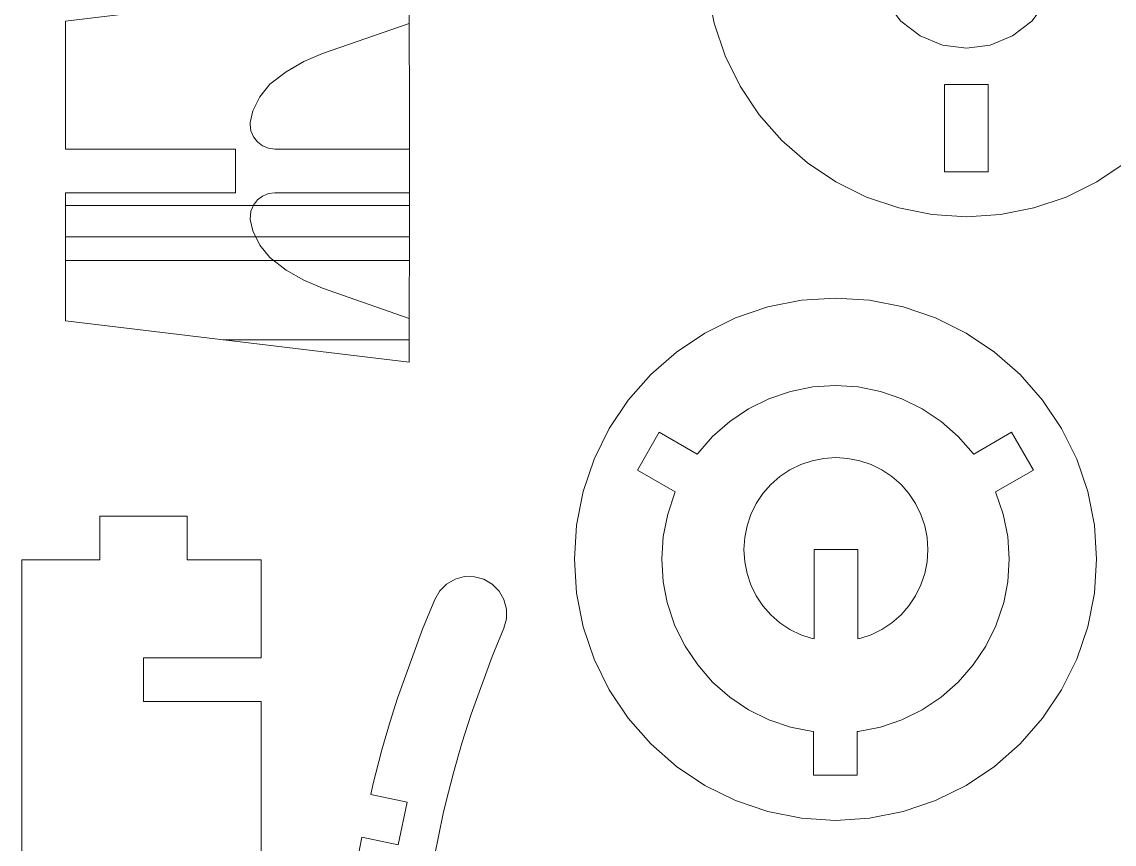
# Model space of a CAD drawing. Header units: millimetres. Extents: x -168 to 165, y -245 to 245.
# Drawn here: x 44 to 119.1, y -188.5 to -132 of the extents above; entities that cross this region are included whole.
import ezdxf

# ---------------------------------------------------------------- set-up
doc = ezdxf.new("R2010")
doc.units = ezdxf.units.MM
doc.header["$MEASUREMENT"] = 0

msp = doc.modelspace()

# ---------------------------------------------------------------- linework, layer by layer
at = {"color": 140, "lineweight": 9}
for points, knots in [([(96.2123, -140.1106), (96.2123, -140.1106), (94.6625, -138.3446), (94.6625, -138.3446), (94.6625, -138.3446), (94.6625, -138.3446), (93.3572, -136.3913), (93.3572, -136.3913), (93.3572, -136.3913), (93.3572, -136.3913), (92.3201, -134.2845), (92.3201, -134.2845), (92.3201, -134.2845), (92.3201, -134.2845), (91.5651, -132.0599), (91.5651, -132.0599), (91.5651, -132.0599), (91.5651, -132.0599), (91.1065, -129.7559), (91.1065, -129.7559), (91.1065, -129.7559), (91.1065, -129.7559), (90.9513, -127.4113), (90.9513, -127.4113), (90.9513, -127.4113), (90.9513, -127.4113), (91.1065, -125.0678), (91.1065, -125.0678), (91.1065, -125.0678), (91.1065, -125.0678), (91.5651, -122.7638), (91.5651, -122.7638), (91.5651, -122.7638), (91.5651, -122.7638), (92.3201, -120.5392), (92.3201, -120.5392), (92.3201, -120.5392), (92.3201, -120.5392), (93.3572, -118.4324), (93.3572, -118.4324), (93.3572, -118.4324), (93.3572, -118.4324), (94.6625, -116.4791), (94.6625, -116.4791), (94.6625, -116.4791), (94.6625, -116.4791), (96.2123, -114.7131), (96.2123, -114.7131), (96.2123, -114.7131), (96.2123, -114.7131), (97.9786, -113.164), (97.9786, -113.164), (97.9786, -113.164), (97.9786, -113.164), (99.932, -111.8588), (99.932, -111.8588), (99.932, -111.8588), (99.932, -111.8588), (102.0388, -110.8198), (102.0388, -110.8198), (102.0388, -110.8198), (102.0388, -110.8198), (104.263, -110.0649), (104.263, -110.0649), (104.263, -110.0649), (104.263, -110.0649), (106.5674, -109.6066), (106.5674, -109.6066), (106.5674, -109.6066), (106.5674, -109.6066), (108.9112, -109.4528), (108.9112, -109.4528), (108.9112, -109.4528), (108.9112, -109.4528), (111.2554, -109.6066), (111.2554, -109.6066), (111.2554, -109.6066), (111.2554, -109.6066), (113.5594, -110.0649), (113.5594, -110.0649), (113.5594, -110.0649), (113.5594, -110.0649), (115.784, -110.8198), (115.784, -110.8198), (115.784, -110.8198), (115.784, -110.8198), (117.8908, -111.8588), (117.8908, -111.8588), (117.8908, -111.8588), (117.8908, -111.8588), (119.8442, -113.164), (119.8442, -113.164), (119.8442, -113.164), (119.8442, -113.164), (121.6102, -114.7131), (121.6102, -114.7131), (121.6102, -114.7131), (121.6102, -114.7131), (123.1592, -116.4791), (123.1592, -116.4791), (123.1592, -116.4791), (123.1592, -116.4791), (124.4641, -118.4324), (124.4641, -118.4324), (124.4641, -118.4324), (124.4641, -118.4324), (125.5031, -120.5392), (125.5031, -120.5392), (125.5031, -120.5392), (125.5031, -120.5392), (126.2584, -122.7638), (126.2584, -122.7638), (126.2584, -122.7638), (126.2584, -122.7638), (126.7166, -125.0678), (126.7166, -125.0678), (126.7166, -125.0678), (126.7166, -125.0678), (126.8704, -127.4113), (126.8704, -127.4113), (126.8704, -127.4113), (126.8704, -127.4113), (126.7166, -129.7559), (126.7166, -129.7559), (126.7166, -129.7559), (126.7166, -129.7559), (126.2584, -132.0599), (126.2584, -132.0599), (126.2584, -132.0599), (126.2584, -132.0599), (125.5031, -134.2845), (125.5031, -134.2845), (125.5031, -134.2845), (125.5031, -134.2845), (124.4641, -136.3913), (124.4641, -136.3913), (124.4641, -136.3913), (124.4641, -136.3913), (123.1592, -138.3446), (123.1592, -138.3446), (123.1592, -138.3446), (123.1592, -138.3446), (121.6102, -140.1106), (121.6102, -140.1106), (121.6102, -140.1106), (121.6102, -140.1106), (119.8442, -141.6593), (119.8442, -141.6593), (119.8442, -141.6593), (119.8442, -141.6593), (117.8908, -142.9646), (117.8908, -142.9646), (117.8908, -142.9646), (117.8908, -142.9646), (115.784, -144.0035), (115.784, -144.0035), (115.784, -144.0035), (115.784, -144.0035), (113.5594, -144.7588), (113.5594, -144.7588), (113.5594, -144.7588), (113.5594, -144.7588), (111.2554, -145.2171), (111.2554, -145.2171), (111.2554, -145.2171), (111.2554, -145.2171), (108.9112, -145.3709), (108.9112, -145.3709), (108.9112, -145.3709), (108.9112, -145.3709), (106.5674, -145.2171), (106.5674, -145.2171), (106.5674, -145.2171), (106.5674, -145.2171), (104.263, -144.7588), (104.263, -144.7588), (104.263, -144.7588), (104.263, -144.7588), (102.0388, -144.0035), (102.0388, -144.0035), (102.0388, -144.0035), (102.0388, -144.0035), (99.932, -142.9646), (99.932, -142.9646), (99.932, -142.9646), (99.932, -142.9646), (97.9786, -141.6593), (97.9786, -141.6593), (97.9786, -141.6593), (97.9786, -141.6593), (96.2123, -140.1106), (96.2123, -140.1106)], [0, 0, 0, 0, 0.0204082, 0.0204082, 0.0204082, 0.0204082, 0.0408163, 0.0408163, 0.0408163, 0.0408163, 0.0612245, 0.0612245, 0.0612245, 0.0612245, 0.0816327, 0.0816327, 0.0816327, 0.0816327, 0.1020408, 0.1020408, 0.1020408, 0.1020408, 0.122449, 0.122449, 0.122449, 0.122449, 0.1428571, 0.1428571, 0.1428571, 0.1428571, 0.1632653, 0.1632653, 0.1632653, 0.1632653, 0.1836735, 0.1836735, 0.1836735, 0.1836735, 0.2040816, 0.2040816, 0.2040816, 0.2040816, 0.2244898, 0.2244898, 0.2244898, 0.2244898, 0.244898, 0.244898, 0.244898, 0.244898, 0.2653061, 0.2653061, 0.2653061, 0.2653061, 0.2857143, 0.2857143, 0.2857143, 0.2857143, 0.3061224, 0.3061224, 0.3061224, 0.3061224, 0.3265306, 0.3265306, 0.3265306, 0.3265306, 0.3469388, 0.3469388, 0.3469388, 0.3469388, 0.3673469, 0.3673469, 0.3673469, 0.3673469, 0.3877551, 0.3877551, 0.3877551, 0.3877551, 0.4081633, 0.4081633, 0.4081633, 0.4081633, 0.4285714, 0.4285714, 0.4285714, 0.4285714, 0.4489796, 0.4489796, 0.4489796, 0.4489796, 0.4693878, 0.4693878, 0.4693878, 0.4693878, 0.4897959, 0.4897959, 0.4897959, 0.4897959, 0.5102041, 0.5102041, 0.5102041, 0.5102041, 0.5306122, 0.5306122, 0.5306122, 0.5306122, 0.5510204, 0.5510204, 0.5510204, 0.5510204, 0.5714286, 0.5714286, 0.5714286, 0.5714286, 0.5918367, 0.5918367, 0.5918367, 0.5918367, 0.6122449, 0.6122449, 0.6122449, 0.6122449, 0.6326531, 0.6326531, 0.6326531, 0.6326531, 0.6530612, 0.6530612, 0.6530612, 0.6530612, 0.6734694, 0.6734694, 0.6734694, 0.6734694, 0.6938776, 0.6938776, 0.6938776, 0.6938776, 0.7142857, 0.7142857, 0.7142857, 0.7142857, 0.7346939, 0.7346939, 0.7346939, 0.7346939, 0.755102, 0.755102, 0.755102, 0.755102, 0.7755102, 0.7755102, 0.7755102, 0.7755102, 0.7959184, 0.7959184, 0.7959184, 0.7959184, 0.8163265, 0.8163265, 0.8163265, 0.8163265, 0.8367347, 0.8367347, 0.8367347, 0.8367347, 0.8571429, 0.8571429, 0.8571429, 0.8571429, 0.877551, 0.877551, 0.877551, 0.877551, 0.8979592, 0.8979592, 0.8979592, 0.8979592, 0.9183673, 0.9183673, 0.9183673, 0.9183673, 0.9387755, 0.9387755, 0.9387755, 0.9387755, 0.9591837, 0.9591837, 0.9591837, 0.9591837, 1, 1, 1, 1]), ([(107.2652, -133.5549), (107.2652, -133.5549), (108.9112, -133.7719), (108.9112, -133.7719), (108.9112, -133.7719), (108.9112, -133.7719), (110.5573, -133.5549), (110.5573, -133.5549), (110.5573, -133.5549), (110.5573, -133.5549), (112.0912, -132.9196), (112.0912, -132.9196), (112.0912, -132.9196), (112.0912, -132.9196), (113.4084, -131.9089), (113.4084, -131.9089), (113.4084, -131.9089), (113.4084, -131.9089), (114.4191, -130.5916), (114.4191, -130.5916), (114.4191, -130.5916), (114.4191, -130.5916), (115.0545, -129.0577), (115.0545, -129.0577), (115.0545, -129.0577), (115.0545, -129.0577), (115.2714, -127.4113), (115.2714, -127.4113), (115.2714, -127.4113), (115.2714, -127.4113), (115.0545, -125.7656), (115.0545, -125.7656), (115.0545, -125.7656), (115.0545, -125.7656), (114.4191, -124.2317), (114.4191, -124.2317), (114.4191, -124.2317), (114.4191, -124.2317), (113.4084, -122.9141), (113.4084, -122.9141), (113.4084, -122.9141), (113.4084, -122.9141), (112.0912, -121.9038), (112.0912, -121.9038), (112.0912, -121.9038), (112.0912, -121.9038), (110.5573, -121.2684), (110.5573, -121.2684), (110.5573, -121.2684), (110.5573, -121.2684), (108.9112, -121.0518), (108.9112, -121.0518), (108.9112, -121.0518), (108.9112, -121.0518), (107.2652, -121.2684), (107.2652, -121.2684), (107.2652, -121.2684), (107.2652, -121.2684), (105.7313, -121.9038), (105.7313, -121.9038), (105.7313, -121.9038), (105.7313, -121.9038), (104.414, -122.9141), (104.414, -122.9141), (104.414, -122.9141), (104.414, -122.9141), (103.4033, -124.2317), (103.4033, -124.2317), (103.4033, -124.2317), (103.4033, -124.2317), (102.7679, -125.7656), (102.7679, -125.7656), (102.7679, -125.7656), (102.7679, -125.7656), (102.5513, -127.4113), (102.5513, -127.4113), (102.5513, -127.4113), (102.5513, -127.4113), (102.7679, -129.0577), (102.7679, -129.0577), (102.7679, -129.0577), (102.7679, -129.0577), (103.4033, -130.5916), (103.4033, -130.5916), (103.4033, -130.5916), (103.4033, -130.5916), (104.414, -131.9089), (104.414, -131.9089), (104.414, -131.9089), (104.414, -131.9089), (105.7313, -132.9196), (105.7313, -132.9196), (105.7313, -132.9196), (105.7313, -132.9196), (107.2652, -133.5549), (107.2652, -133.5549)], [0, 0, 0, 0, 0.04, 0.04, 0.04, 0.04, 0.08, 0.08, 0.08, 0.08, 0.12, 0.12, 0.12, 0.12, 0.16, 0.16, 0.16, 0.16, 0.2, 0.2, 0.2, 0.2, 0.24, 0.24, 0.24, 0.24, 0.28, 0.28, 0.28, 0.28, 0.32, 0.32, 0.32, 0.32, 0.36, 0.36, 0.36, 0.36, 0.4, 0.4, 0.4, 0.4, 0.44, 0.44, 0.44, 0.44, 0.48, 0.48, 0.48, 0.48, 0.52, 0.52, 0.52, 0.52, 0.56, 0.56, 0.56, 0.56, 0.6, 0.6, 0.6, 0.6, 0.64, 0.64, 0.64, 0.64, 0.68, 0.68, 0.68, 0.68, 0.72, 0.72, 0.72, 0.72, 0.76, 0.76, 0.76, 0.76, 0.8, 0.8, 0.8, 0.8, 0.84, 0.84, 0.84, 0.84, 0.88, 0.88, 0.88, 0.88, 0.92, 0.92, 0.92, 0.92, 1, 1, 1, 1]), ([(70.5888, -152.3514), (70.5888, -152.3514), (70.5888, -155.3652), (70.5888, -155.3652), (70.5888, -155.3652), (70.5888, -155.3652), (46.9481, -152.507), (46.9481, -152.507), (46.9481, -152.507), (46.9481, -152.507), (46.9481, -143.7098), (46.9481, -143.7098), (46.9481, -143.7098), (46.9481, -143.7098), (58.6508, -143.7098), (58.6508, -143.7098), (58.6508, -143.7098), (58.6508, -143.7098), (58.6508, -140.7097), (58.6508, -140.7097), (58.6508, -140.7097), (58.6508, -140.7097), (46.9477, -140.7097), (46.9477, -140.7097), (46.9477, -140.7097), (46.9477, -140.7097), (46.9477, -131.9129), (46.9477, -131.9129), (46.9477, -131.9129), (46.9477, -131.9129), (70.5888, -129.0543), (70.5888, -129.0543), (70.5888, -129.0543), (70.5888, -129.0543), (70.5888, -132.0681), (70.5888, -132.0681), (70.5888, -132.0681), (70.6251, -138.9258), (70.626, -145.4964), (70.5888, -152.3514)], [0, 0, 0, 0, 0.0909091, 0.0909091, 0.0909091, 0.0909091, 0.1818182, 0.1818182, 0.1818182, 0.1818182, 0.2727273, 0.2727273, 0.2727273, 0.2727273, 0.3636364, 0.3636364, 0.3636364, 0.3636364, 0.4545455, 0.4545455, 0.4545455, 0.4545455, 0.5454545, 0.5454545, 0.5454545, 0.5454545, 0.6363636, 0.6363636, 0.6363636, 0.6363636, 0.7272727, 0.7272727, 0.7272727, 0.7272727, 0.8181818, 0.8181818, 0.8181818, 0.8181818, 1, 1, 1, 1]), ([(110.4112, -142.2661), (110.4112, -142.2661), (110.4112, -136.266), (110.4112, -136.266), (110.4112, -136.266), (110.4112, -136.266), (107.4112, -136.266), (107.4112, -136.266), (107.4112, -136.266), (107.4112, -136.266), (107.4112, -142.2661), (107.4112, -142.2661), (107.4112, -142.2661), (107.4112, -142.2661), (110.4112, -142.2661), (110.4112, -142.2661)], [0, 0, 0, 0, 0.2, 0.2, 0.2, 0.2, 0.4, 0.4, 0.4, 0.4, 0.6, 0.6, 0.6, 0.6, 1, 1, 1, 1]), ([(87.2112, -181.6106), (87.2112, -181.6106), (85.6625, -179.8446), (85.6625, -179.8446), (85.6625, -179.8446), (85.6625, -179.8446), (84.3572, -177.8913), (84.3572, -177.8913), (84.3572, -177.8913), (84.3572, -177.8913), (83.3183, -175.7848), (83.3183, -175.7848), (83.3183, -175.7848), (83.3183, -175.7848), (82.5634, -173.5599), (82.5634, -173.5599), (82.5634, -173.5599), (82.5634, -173.5599), (82.1048, -171.2559), (82.1048, -171.2559), (82.1048, -171.2559), (82.1048, -171.2559), (81.9513, -168.9117), (81.9513, -168.9117), (81.9513, -168.9117), (81.9513, -168.9117), (82.1048, -166.5674), (82.1048, -166.5674), (82.1048, -166.5674), (82.1048, -166.5674), (82.5634, -164.2635), (82.5634, -164.2635), (82.5634, -164.2635), (82.5634, -164.2635), (83.3183, -162.0392), (83.3183, -162.0392), (83.3183, -162.0392), (83.3183, -162.0392), (84.3572, -159.9324), (84.3572, -159.9324), (84.3572, -159.9324), (84.3572, -159.9324), (85.6625, -157.9794), (85.6625, -157.9794), (85.6625, -157.9794), (85.6625, -157.9794), (87.2112, -156.2131), (87.2112, -156.2131), (87.2112, -156.2131), (87.2112, -156.2131), (88.9776, -154.6644), (88.9776, -154.6644), (88.9776, -154.6644), (88.9776, -154.6644), (90.9306, -153.3587), (90.9306, -153.3587), (90.9306, -153.3587), (90.9306, -153.3587), (93.0377, -152.3202), (93.0377, -152.3202), (93.0377, -152.3202), (93.0377, -152.3202), (95.262, -151.5649), (95.262, -151.5649), (95.262, -151.5649), (95.262, -151.5649), (97.5659, -151.1063), (97.5659, -151.1063), (97.5659, -151.1063), (97.5659, -151.1063), (99.9102, -150.9528), (99.9102, -150.9528), (99.9102, -150.9528), (99.9102, -150.9528), (102.2544, -151.1063), (102.2544, -151.1063), (102.2544, -151.1063), (102.2544, -151.1063), (104.5584, -151.5649), (104.5584, -151.5649), (104.5584, -151.5649), (104.5584, -151.5649), (106.7826, -152.3202), (106.7826, -152.3202), (106.7826, -152.3202), (106.7826, -152.3202), (108.8898, -153.3587), (108.8898, -153.3587), (108.8898, -153.3587), (108.8898, -153.3587), (110.8427, -154.6644), (110.8427, -154.6644), (110.8427, -154.6644), (110.8427, -154.6644), (112.6091, -156.2131), (112.6091, -156.2131), (112.6091, -156.2131), (112.6091, -156.2131), (114.1581, -157.9794), (114.1581, -157.9794), (114.1581, -157.9794), (114.1581, -157.9794), (115.4631, -159.9324), (115.4631, -159.9324), (115.4631, -159.9324), (115.4631, -159.9324), (116.502, -162.0392), (116.502, -162.0392), (116.502, -162.0392), (116.502, -162.0392), (117.2573, -164.2635), (117.2573, -164.2635), (117.2573, -164.2635), (117.2573, -164.2635), (117.7156, -166.5674), (117.7156, -166.5674), (117.7156, -166.5674), (117.7156, -166.5674), (117.869, -168.9117), (117.869, -168.9117), (117.869, -168.9117), (117.869, -168.9117), (117.7156, -171.2559), (117.7156, -171.2559), (117.7156, -171.2559), (117.7156, -171.2559), (117.2573, -173.5599), (117.2573, -173.5599), (117.2573, -173.5599), (117.2573, -173.5599), (116.502, -175.7848), (116.502, -175.7848), (116.502, -175.7848), (116.502, -175.7848), (115.4631, -177.8913), (115.4631, -177.8913), (115.4631, -177.8913), (115.4631, -177.8913), (114.1581, -179.8446), (114.1581, -179.8446), (114.1581, -179.8446), (114.1581, -179.8446), (112.6091, -181.6106), (112.6091, -181.6106), (112.6091, -181.6106), (112.6091, -181.6106), (110.8427, -183.1596), (110.8427, -183.1596), (110.8427, -183.1596), (110.8427, -183.1596), (108.8898, -184.4649), (108.8898, -184.4649), (108.8898, -184.4649), (108.8898, -184.4649), (106.7826, -185.5035), (106.7826, -185.5035), (106.7826, -185.5035), (106.7826, -185.5035), (104.5584, -186.2588), (104.5584, -186.2588), (104.5584, -186.2588), (104.5584, -186.2588), (102.2544, -186.7174), (102.2544, -186.7174), (102.2544, -186.7174), (102.2544, -186.7174), (99.9102, -186.8709), (99.9102, -186.8709), (99.9102, -186.8709), (99.9102, -186.8709), (97.5659, -186.7174), (97.5659, -186.7174), (97.5659, -186.7174), (97.5659, -186.7174), (95.262, -186.2588), (95.262, -186.2588), (95.262, -186.2588), (95.262, -186.2588), (93.0377, -185.5035), (93.0377, -185.5035), (93.0377, -185.5035), (93.0377, -185.5035), (90.9306, -184.4649), (90.9306, -184.4649), (90.9306, -184.4649), (90.9306, -184.4649), (88.9776, -183.1596), (88.9776, -183.1596), (88.9776, -183.1596), (88.9776, -183.1596), (87.2112, -181.6106), (87.2112, -181.6106)], [0, 0, 0, 0, 0.0204082, 0.0204082, 0.0204082, 0.0204082, 0.0408163, 0.0408163, 0.0408163, 0.0408163, 0.0612245, 0.0612245, 0.0612245, 0.0612245, 0.0816327, 0.0816327, 0.0816327, 0.0816327, 0.1020408, 0.1020408, 0.1020408, 0.1020408, 0.122449, 0.122449, 0.122449, 0.122449, 0.1428571, 0.1428571, 0.1428571, 0.1428571, 0.1632653, 0.1632653, 0.1632653, 0.1632653, 0.1836735, 0.1836735, 0.1836735, 0.1836735, 0.2040816, 0.2040816, 0.2040816, 0.2040816, 0.2244898, 0.2244898, 0.2244898, 0.2244898, 0.244898, 0.244898, 0.244898, 0.244898, 0.2653061, 0.2653061, 0.2653061, 0.2653061, 0.2857143, 0.2857143, 0.2857143, 0.2857143, 0.3061224, 0.3061224, 0.3061224, 0.3061224, 0.3265306, 0.3265306, 0.3265306, 0.3265306, 0.3469388, 0.3469388, 0.3469388, 0.3469388, 0.3673469, 0.3673469, 0.3673469, 0.3673469, 0.3877551, 0.3877551, 0.3877551, 0.3877551, 0.4081633, 0.4081633, 0.4081633, 0.4081633, 0.4285714, 0.4285714, 0.4285714, 0.4285714, 0.4489796, 0.4489796, 0.4489796, 0.4489796, 0.4693878, 0.4693878, 0.4693878, 0.4693878, 0.4897959, 0.4897959, 0.4897959, 0.4897959, 0.5102041, 0.5102041, 0.5102041, 0.5102041, 0.5306122, 0.5306122, 0.5306122, 0.5306122, 0.5510204, 0.5510204, 0.5510204, 0.5510204, 0.5714286, 0.5714286, 0.5714286, 0.5714286, 0.5918367, 0.5918367, 0.5918367, 0.5918367, 0.6122449, 0.6122449, 0.6122449, 0.6122449, 0.6326531, 0.6326531, 0.6326531, 0.6326531, 0.6530612, 0.6530612, 0.6530612, 0.6530612, 0.6734694, 0.6734694, 0.6734694, 0.6734694, 0.6938776, 0.6938776, 0.6938776, 0.6938776, 0.7142857, 0.7142857, 0.7142857, 0.7142857, 0.7346939, 0.7346939, 0.7346939, 0.7346939, 0.755102, 0.755102, 0.755102, 0.755102, 0.7755102, 0.7755102, 0.7755102, 0.7755102, 0.7959184, 0.7959184, 0.7959184, 0.7959184, 0.8163265, 0.8163265, 0.8163265, 0.8163265, 0.8367347, 0.8367347, 0.8367347, 0.8367347, 0.8571429, 0.8571429, 0.8571429, 0.8571429, 0.877551, 0.877551, 0.877551, 0.877551, 0.8979592, 0.8979592, 0.8979592, 0.8979592, 0.9183673, 0.9183673, 0.9183673, 0.9183673, 0.9387755, 0.9387755, 0.9387755, 0.9387755, 0.9591837, 0.9591837, 0.9591837, 0.9591837, 1, 1, 1, 1]), ([(90.3943, -161.6861), (90.3943, -161.6861), (87.7961, -160.1857), (87.7961, -160.1857), (87.7961, -160.1857), (87.7961, -160.1857), (86.2961, -162.7836), (86.2961, -162.7836), (86.2961, -162.7836), (86.2961, -162.7836), (88.8943, -164.2836), (88.8943, -164.2836), (88.8943, -164.2836), (88.8943, -164.2836), (88.8735, -164.3404), (88.8735, -164.3404), (88.8735, -164.3404), (88.8735, -164.3404), (88.3711, -165.8203), (88.3711, -165.8203), (88.3711, -165.8203), (88.3711, -165.8203), (88.0663, -167.3524), (88.0663, -167.3524), (88.0663, -167.3524), (88.0663, -167.3524), (87.964, -168.9117), (87.964, -168.9117), (87.964, -168.9117), (87.964, -168.9117), (88.0663, -170.4713), (88.0663, -170.4713), (88.0663, -170.4713), (88.0663, -170.4713), (88.3327, -171.8902), (88.3327, -171.8902), (88.3327, -171.8902), (88.3327, -171.8902), (88.8735, -173.4833), (88.8735, -173.4833), (88.8735, -173.4833), (88.8735, -173.4833), (89.5646, -174.8849), (89.5646, -174.8849), (89.5646, -174.8849), (89.5646, -174.8849), (90.4328, -176.1842), (90.4328, -176.1842), (90.4328, -176.1842), (90.4328, -176.1842), (91.4629, -177.3593), (91.4629, -177.3593), (91.4629, -177.3593), (91.4629, -177.3593), (92.638, -178.3894), (92.638, -178.3894), (92.638, -178.3894), (92.638, -178.3894), (93.9373, -179.2576), (93.9373, -179.2576), (93.9373, -179.2576), (93.9373, -179.2576), (95.3385, -179.9487), (95.3385, -179.9487), (95.3385, -179.9487), (95.3385, -179.9487), (96.8184, -180.4507), (96.8184, -180.4507), (96.8184, -180.4507), (96.8184, -180.4507), (98.3509, -180.7558), (98.3509, -180.7558), (98.3509, -180.7558), (98.3509, -180.7558), (98.4101, -180.766), (98.4101, -180.766), (98.4101, -180.766), (98.4101, -180.766), (98.4101, -183.7664), (98.4101, -183.7664), (98.4101, -183.7664), (98.4101, -183.7664), (101.4102, -183.7664), (101.4102, -183.7664), (101.4102, -183.7664), (101.4102, -183.7664), (101.4102, -180.766), (101.4102, -180.766), (101.4102, -180.766), (101.4102, -180.766), (101.4694, -180.7558), (101.4694, -180.7558), (101.4694, -180.7558), (101.4694, -180.7558), (103.0019, -180.4507), (103.0019, -180.4507), (103.0019, -180.4507), (103.0019, -180.4507), (104.4818, -179.9487), (104.4818, -179.9487), (104.4818, -179.9487), (104.4818, -179.9487), (105.8834, -179.2576), (105.8834, -179.2576), (105.8834, -179.2576), (105.8834, -179.2576), (107.1823, -178.3894), (107.1823, -178.3894), (107.1823, -178.3894), (107.1823, -178.3894), (108.3574, -177.3593), (108.3574, -177.3593), (108.3574, -177.3593), (108.3574, -177.3593), (109.3875, -176.1842), (109.3875, -176.1842), (109.3875, -176.1842), (109.3875, -176.1842), (110.2557, -174.8849), (110.2557, -174.8849), (110.2557, -174.8849), (110.2557, -174.8849), (110.9468, -173.4833), (110.9468, -173.4833), (110.9468, -173.4833), (110.9468, -173.4833), (111.4876, -171.8902), (111.4876, -171.8902), (111.4876, -171.8902), (111.4876, -171.8902), (111.754, -170.4713), (111.754, -170.4713), (111.754, -170.4713), (111.754, -170.4713), (111.8563, -168.9117), (111.8563, -168.9117), (111.8563, -168.9117), (111.8563, -168.9117), (111.754, -167.3524), (111.754, -167.3524), (111.754, -167.3524), (111.754, -167.3524), (111.4492, -165.8203), (111.4492, -165.8203), (111.4492, -165.8203), (111.4492, -165.8203), (110.9468, -164.3404), (110.9468, -164.3404), (110.9468, -164.3404), (110.9468, -164.3404), (110.9263, -164.2836), (110.9263, -164.2836), (110.9263, -164.2836), (110.9263, -164.2836), (113.5242, -162.7836), (113.5242, -162.7836), (113.5242, -162.7836), (113.5242, -162.7836), (112.0242, -160.1857), (112.0242, -160.1857), (112.0242, -160.1857), (112.0242, -160.1857), (109.4263, -161.6861), (109.4263, -161.6861), (109.4263, -161.6861), (109.4263, -161.6861), (109.3875, -161.6395), (109.3875, -161.6395), (109.3875, -161.6395), (109.3875, -161.6395), (108.3574, -160.4644), (108.3574, -160.4644), (108.3574, -160.4644), (108.3574, -160.4644), (107.1823, -159.4343), (107.1823, -159.4343), (107.1823, -159.4343), (107.1823, -159.4343), (105.8834, -158.5661), (105.8834, -158.5661), (105.8834, -158.5661), (105.8834, -158.5661), (104.4818, -157.875), (104.4818, -157.875), (104.4818, -157.875), (104.4818, -157.875), (103.0019, -157.3726), (103.0019, -157.3726), (103.0019, -157.3726), (103.0019, -157.3726), (101.4694, -157.0678), (101.4694, -157.0678), (101.4694, -157.0678), (101.4694, -157.0678), (99.9102, -156.9655), (99.9102, -156.9655), (99.9102, -156.9655), (99.9102, -156.9655), (98.3509, -157.0678), (98.3509, -157.0678), (98.3509, -157.0678), (98.3509, -157.0678), (96.8184, -157.3726), (96.8184, -157.3726), (96.8184, -157.3726), (96.8184, -157.3726), (95.3385, -157.875), (95.3385, -157.875), (95.3385, -157.875), (95.3385, -157.875), (93.9373, -158.5661), (93.9373, -158.5661), (93.9373, -158.5661), (93.9373, -158.5661), (92.638, -159.4343), (92.638, -159.4343), (92.638, -159.4343), (92.638, -159.4343), (91.4629, -160.4644), (91.4629, -160.4644), (91.4629, -160.4644), (91.4629, -160.4644), (90.4328, -161.6395), (90.4328, -161.6395), (90.4328, -161.6395), (90.4328, -161.6395), (90.3943, -161.6861), (90.3943, -161.6861)], [0, 0, 0, 0, 0.0172414, 0.0172414, 0.0172414, 0.0172414, 0.0344828, 0.0344828, 0.0344828, 0.0344828, 0.0517241, 0.0517241, 0.0517241, 0.0517241, 0.0689655, 0.0689655, 0.0689655, 0.0689655, 0.0862069, 0.0862069, 0.0862069, 0.0862069, 0.1034483, 0.1034483, 0.1034483, 0.1034483, 0.1206897, 0.1206897, 0.1206897, 0.1206897, 0.137931, 0.137931, 0.137931, 0.137931, 0.1551724, 0.1551724, 0.1551724, 0.1551724, 0.1724138, 0.1724138, 0.1724138, 0.1724138, 0.1896552, 0.1896552, 0.1896552, 0.1896552, 0.2068966, 0.2068966, 0.2068966, 0.2068966, 0.2241379, 0.2241379, 0.2241379, 0.2241379, 0.2413793, 0.2413793, 0.2413793, 0.2413793, 0.2586207, 0.2586207, 0.2586207, 0.2586207, 0.2758621, 0.2758621, 0.2758621, 0.2758621, 0.2931034, 0.2931034, 0.2931034, 0.2931034, 0.3103448, 0.3103448, 0.3103448, 0.3103448, 0.3275862, 0.3275862, 0.3275862, 0.3275862, 0.3448276, 0.3448276, 0.3448276, 0.3448276, 0.362069, 0.362069, 0.362069, 0.362069, 0.3793103, 0.3793103, 0.3793103, 0.3793103, 0.3965517, 0.3965517, 0.3965517, 0.3965517, 0.4137931, 0.4137931, 0.4137931, 0.4137931, 0.4310345, 0.4310345, 0.4310345, 0.4310345, 0.4482759, 0.4482759, 0.4482759, 0.4482759, 0.4655172, 0.4655172, 0.4655172, 0.4655172, 0.4827586, 0.4827586, 0.4827586, 0.4827586, 0.5, 0.5, 0.5, 0.5, 0.5172414, 0.5172414, 0.5172414, 0.5172414, 0.5344828, 0.5344828, 0.5344828, 0.5344828, 0.5517241, 0.5517241, 0.5517241, 0.5517241, 0.5689655, 0.5689655, 0.5689655, 0.5689655, 0.5862069, 0.5862069, 0.5862069, 0.5862069, 0.6034483, 0.6034483, 0.6034483, 0.6034483, 0.6206897, 0.6206897, 0.6206897, 0.6206897, 0.637931, 0.637931, 0.637931, 0.637931, 0.6551724, 0.6551724, 0.6551724, 0.6551724, 0.6724138, 0.6724138, 0.6724138, 0.6724138, 0.6896552, 0.6896552, 0.6896552, 0.6896552, 0.7068966, 0.7068966, 0.7068966, 0.7068966, 0.7241379, 0.7241379, 0.7241379, 0.7241379, 0.7413793, 0.7413793, 0.7413793, 0.7413793, 0.7586207, 0.7586207, 0.7586207, 0.7586207, 0.7758621, 0.7758621, 0.7758621, 0.7758621, 0.7931034, 0.7931034, 0.7931034, 0.7931034, 0.8103448, 0.8103448, 0.8103448, 0.8103448, 0.8275862, 0.8275862, 0.8275862, 0.8275862, 0.8448276, 0.8448276, 0.8448276, 0.8448276, 0.862069, 0.862069, 0.862069, 0.862069, 0.8793103, 0.8793103, 0.8793103, 0.8793103, 0.8965517, 0.8965517, 0.8965517, 0.8965517, 0.9137931, 0.9137931, 0.9137931, 0.9137931, 0.9310345, 0.9310345, 0.9310345, 0.9310345, 0.9482759, 0.9482759, 0.9482759, 0.9482759, 0.9655172, 0.9655172, 0.9655172, 0.9655172, 1, 1, 1, 1]), ([(104.419, -163.777), (104.419, -163.777), (104.9651, -164.3993), (104.9651, -164.3993), (104.9651, -164.3993), (104.9651, -164.3993), (105.4251, -165.0879), (105.4251, -165.0879), (105.4251, -165.0879), (105.4251, -165.0879), (105.7917, -165.8305), (105.7917, -165.8305), (105.7917, -165.8305), (105.7917, -165.8305), (106.0577, -166.6151), (106.0577, -166.6151), (106.0577, -166.6151), (106.0577, -166.6151), (106.2192, -167.4272), (106.2192, -167.4272), (106.2192, -167.4272), (106.2192, -167.4272), (106.2736, -168.2534), (106.2736, -168.2534), (106.2736, -168.2534), (106.2736, -168.2534), (106.2192, -169.0796), (106.2192, -169.0796), (106.2192, -169.0796), (106.2192, -169.0796), (106.0577, -169.8924), (106.0577, -169.8924), (106.0577, -169.8924), (106.0577, -169.8924), (105.7917, -170.6762), (105.7917, -170.6762), (105.7917, -170.6762), (105.7917, -170.6762), (105.4251, -171.4192), (105.4251, -171.4192), (105.4251, -171.4192), (105.4251, -171.4192), (104.9651, -172.1078), (104.9651, -172.1078), (104.9651, -172.1078), (104.9651, -172.1078), (104.419, -172.7305), (104.419, -172.7305), (104.419, -172.7305), (104.419, -172.7305), (103.7964, -173.2766), (103.7964, -173.2766), (103.7964, -173.2766), (103.7964, -173.2766), (103.1081, -173.7362), (103.1081, -173.7362), (103.1081, -173.7362), (103.1081, -173.7362), (102.3651, -174.1028), (102.3651, -174.1028), (102.3651, -174.1028), (102.3651, -174.1028), (101.5809, -174.3688), (101.5809, -174.3688), (101.5809, -174.3688), (101.5809, -174.3688), (101.4423, -174.3963), (101.4423, -174.3963), (101.4423, -174.3963), (101.4423, -174.3963), (101.4423, -168.2534), (101.4423, -168.2534), (101.4423, -168.2534), (101.4423, -168.2534), (98.4422, -168.2534), (98.4422, -168.2534), (98.4422, -168.2534), (98.4422, -168.2534), (98.4422, -174.3963), (98.4422, -174.3963), (98.4422, -174.3963), (98.4422, -174.3963), (98.3036, -174.3688), (98.3036, -174.3688), (98.3036, -174.3688), (98.3036, -174.3688), (97.5194, -174.1028), (97.5194, -174.1028), (97.5194, -174.1028), (97.5194, -174.1028), (96.7768, -173.7362), (96.7768, -173.7362), (96.7768, -173.7362), (96.7768, -173.7362), (96.0882, -173.2766), (96.0882, -173.2766), (96.0882, -173.2766), (96.0882, -173.2766), (95.4655, -172.7305), (95.4655, -172.7305), (95.4655, -172.7305), (95.4655, -172.7305), (94.9194, -172.1078), (94.9194, -172.1078), (94.9194, -172.1078), (94.9194, -172.1078), (94.4594, -171.4192), (94.4594, -171.4192), (94.4594, -171.4192), (94.4594, -171.4192), (94.0932, -170.6762), (94.0932, -170.6762), (94.0932, -170.6762), (94.0932, -170.6762), (93.8269, -169.8924), (93.8269, -169.8924), (93.8269, -169.8924), (93.8269, -169.8924), (93.6653, -169.0796), (93.6653, -169.0796), (93.6653, -169.0796), (93.6653, -169.0796), (93.6113, -168.2534), (93.6113, -168.2534), (93.6113, -168.2534), (93.6113, -168.2534), (93.6653, -167.4272), (93.6653, -167.4272), (93.6653, -167.4272), (93.6653, -167.4272), (93.8269, -166.6151), (93.8269, -166.6151), (93.8269, -166.6151), (93.8269, -166.6151), (94.0932, -165.8305), (94.0932, -165.8305), (94.0932, -165.8305), (94.0932, -165.8305), (94.4594, -165.0879), (94.4594, -165.0879), (94.4594, -165.0879), (94.4594, -165.0879), (94.9194, -164.3993), (94.9194, -164.3993), (94.9194, -164.3993), (94.9194, -164.3993), (95.4655, -163.777), (95.4655, -163.777), (95.4655, -163.777), (95.4655, -163.777), (96.0882, -163.2309), (96.0882, -163.2309), (96.0882, -163.2309), (96.0882, -163.2309), (96.7768, -162.7701), (96.7768, -162.7701), (96.7768, -162.7701), (96.7768, -162.7701), (97.5194, -162.4043), (97.5194, -162.4043), (97.5194, -162.4043), (97.5194, -162.4043), (98.3036, -162.138), (98.3036, -162.138), (98.3036, -162.138), (98.3036, -162.138), (99.1161, -161.9764), (99.1161, -161.9764), (99.1161, -161.9764), (99.1161, -161.9764), (99.9423, -161.9221), (99.9423, -161.9221), (99.9423, -161.9221), (99.9423, -161.9221), (100.7688, -161.9764), (100.7688, -161.9764), (100.7688, -161.9764), (100.7688, -161.9764), (101.5809, -162.138), (101.5809, -162.138), (101.5809, -162.138), (101.5809, -162.138), (102.3651, -162.4043), (102.3651, -162.4043), (102.3651, -162.4043), (102.3651, -162.4043), (103.1081, -162.7701), (103.1081, -162.7701), (103.1081, -162.7701), (103.1081, -162.7701), (103.7964, -163.2309), (103.7964, -163.2309), (103.7964, -163.2309), (103.7964, -163.2309), (104.419, -163.777), (104.419, -163.777)], [0, 0, 0, 0, 0.02, 0.02, 0.02, 0.02, 0.04, 0.04, 0.04, 0.04, 0.06, 0.06, 0.06, 0.06, 0.08, 0.08, 0.08, 0.08, 0.1, 0.1, 0.1, 0.1, 0.12, 0.12, 0.12, 0.12, 0.14, 0.14, 0.14, 0.14, 0.16, 0.16, 0.16, 0.16, 0.18, 0.18, 0.18, 0.18, 0.2, 0.2, 0.2, 0.2, 0.22, 0.22, 0.22, 0.22, 0.24, 0.24, 0.24, 0.24, 0.26, 0.26, 0.26, 0.26, 0.28, 0.28, 0.28, 0.28, 0.3, 0.3, 0.3, 0.3, 0.32, 0.32, 0.32, 0.32, 0.34, 0.34, 0.34, 0.34, 0.36, 0.36, 0.36, 0.36, 0.38, 0.38, 0.38, 0.38, 0.4, 0.4, 0.4, 0.4, 0.42, 0.42, 0.42, 0.42, 0.44, 0.44, 0.44, 0.44, 0.46, 0.46, 0.46, 0.46, 0.48, 0.48, 0.48, 0.48, 0.5, 0.5, 0.5, 0.5, 0.52, 0.52, 0.52, 0.52, 0.54, 0.54, 0.54, 0.54, 0.56, 0.56, 0.56, 0.56, 0.58, 0.58, 0.58, 0.58, 0.6, 0.6, 0.6, 0.6, 0.62, 0.62, 0.62, 0.62, 0.64, 0.64, 0.64, 0.64, 0.66, 0.66, 0.66, 0.66, 0.68, 0.68, 0.68, 0.68, 0.7, 0.7, 0.7, 0.7, 0.72, 0.72, 0.72, 0.72, 0.74, 0.74, 0.74, 0.74, 0.76, 0.76, 0.76, 0.76, 0.78, 0.78, 0.78, 0.78, 0.8, 0.8, 0.8, 0.8, 0.82, 0.82, 0.82, 0.82, 0.84, 0.84, 0.84, 0.84, 0.86, 0.86, 0.86, 0.86, 0.88, 0.88, 0.88, 0.88, 0.9, 0.9, 0.9, 0.9, 0.92, 0.92, 0.92, 0.92, 0.94, 0.94, 0.94, 0.94, 0.96, 0.96, 0.96, 0.96, 1, 1, 1, 1]), ([(60.4049, -168.9482), (60.4049, -168.9482), (60.4049, -175.6841), (60.4049, -175.6841), (60.4049, -175.6841), (60.4049, -175.6841), (52.3192, -175.6841), (52.3192, -175.6841), (52.3192, -175.6841), (52.3192, -175.6841), (52.3192, -178.6842), (52.3192, -178.6842), (52.3192, -178.6842), (52.3192, -178.6842), (60.4049, -178.6842), (60.4049, -178.6842), (60.4049, -178.6842), (60.4049, -178.6842), (60.4049, -203.9032), (60.4049, -203.9032), (60.4049, -203.9032), (60.4049, -203.9032), (52.7425, -203.9032), (52.7425, -203.9032), (52.7425, -203.9032), (52.7425, -203.9032), (52.7425, -206.9032), (52.7425, -206.9032), (52.7425, -206.9032), (52.7425, -206.9032), (60.4049, -206.9032), (60.4049, -206.9032), (60.4049, -206.9032), (60.4049, -206.9032), (60.4049, -232.1222), (60.4049, -232.1222), (60.4049, -232.1222), (60.4049, -232.1222), (52.3192, -232.1222), (52.3192, -232.1222), (52.3192, -232.1222), (52.3192, -232.1222), (52.3192, -235.1223), (52.3192, -235.1223), (52.3192, -235.1223), (52.3192, -235.1223), (60.4049, -235.1223), (60.4049, -235.1223), (60.4049, -235.1223), (60.4049, -235.1223), (60.4049, -241.8575), (60.4049, -241.8575), (60.4049, -241.8575), (60.4049, -241.8575), (55.3213, -241.8575), (55.3213, -241.8575), (55.3213, -241.8575), (55.3213, -241.8575), (55.3213, -244.8575), (55.3213, -244.8575), (55.3213, -244.8575), (55.3213, -244.8575), (49.3206, -244.8575), (49.3206, -244.8575), (49.3206, -244.8575), (49.3206, -244.8575), (49.3206, -241.8575), (49.3206, -241.8575), (49.3206, -241.8575), (49.3206, -241.8575), (43.9513, -241.8575), (43.9513, -241.8575), (43.9513, -241.8575), (43.9513, -241.8575), (43.9513, -168.9482), (43.9513, -168.9482), (43.9513, -168.9482), (43.9513, -168.9482), (49.3206, -168.9482), (49.3206, -168.9482), (49.3206, -168.9482), (49.3206, -168.9482), (49.3206, -165.9496), (49.3206, -165.9496), (49.3206, -165.9496), (49.3206, -165.9496), (55.3213, -165.9496), (55.3213, -165.9496), (55.3213, -165.9496), (55.3213, -165.9496), (55.3213, -168.9482), (55.3213, -168.9482), (55.3213, -168.9482), (55.3213, -168.9482), (60.4049, -168.9482), (60.4049, -168.9482)], [0, 0, 0, 0, 0.04, 0.04, 0.04, 0.04, 0.08, 0.08, 0.08, 0.08, 0.12, 0.12, 0.12, 0.12, 0.16, 0.16, 0.16, 0.16, 0.2, 0.2, 0.2, 0.2, 0.24, 0.24, 0.24, 0.24, 0.28, 0.28, 0.28, 0.28, 0.32, 0.32, 0.32, 0.32, 0.36, 0.36, 0.36, 0.36, 0.4, 0.4, 0.4, 0.4, 0.44, 0.44, 0.44, 0.44, 0.48, 0.48, 0.48, 0.48, 0.52, 0.52, 0.52, 0.52, 0.56, 0.56, 0.56, 0.56, 0.6, 0.6, 0.6, 0.6, 0.64, 0.64, 0.64, 0.64, 0.68, 0.68, 0.68, 0.68, 0.72, 0.72, 0.72, 0.72, 0.76, 0.76, 0.76, 0.76, 0.8, 0.8, 0.8, 0.8, 0.84, 0.84, 0.84, 0.84, 0.88, 0.88, 0.88, 0.88, 0.92, 0.92, 0.92, 0.92, 1, 1, 1, 1]), ([(66.0986, -217.4253), (66.0986, -217.4253), (66.0986, -197.7354), (66.0986, -197.7354), (66.0986, -197.7354), (66.0986, -197.7354), (66.2644, -195.5594), (66.2644, -195.5594), (66.2644, -195.5594), (66.2644, -195.5594), (66.5043, -193.3151), (66.5043, -193.3151), (66.5043, -193.3151), (66.5043, -193.3151), (66.8042, -191.0785), (66.8042, -191.0785), (66.8042, -191.0785), (66.8042, -191.0785), (67.171, -188.8517), (67.171, -188.8517), (67.171, -188.8517), (67.171, -188.8517), (67.3333, -188.0199), (67.3333, -188.0199), (67.3333, -188.0199), (67.3333, -188.0199), (69.8451, -188.5508), (69.8451, -188.5508), (69.8451, -188.5508), (69.8451, -188.5508), (70.4625, -185.6157), (70.4625, -185.6157), (70.4625, -185.6157), (70.4625, -185.6157), (67.9507, -185.0841), (67.9507, -185.0841), (67.9507, -185.0841), (67.9507, -185.0841), (68.0953, -184.4342), (68.0953, -184.4342), (68.0953, -184.4342), (68.0953, -184.4342), (68.7197, -182.0128), (68.7197, -182.0128), (68.7197, -182.0128), (68.7197, -182.0128), (69.2771, -180.0778), (69.2771, -180.0778), (69.2771, -180.0778), (69.2771, -180.0778), (69.7887, -178.4649), (69.7887, -178.4649), (69.7887, -178.4649), (69.7887, -178.4649), (71.4996, -173.7239), (71.4996, -173.7239), (71.4996, -173.7239), (71.4996, -173.7239), (72.3534, -171.675), (72.3534, -171.675), (72.3534, -171.675), (72.3534, -171.675), (72.6885, -171.0929), (72.6885, -171.0929), (72.6885, -171.0929), (72.6885, -171.0929), (73.1647, -170.6184), (73.1647, -170.6184), (73.1647, -170.6184), (73.1647, -170.6184), (73.7504, -170.2833), (73.7504, -170.2833), (73.7504, -170.2833), (73.7504, -170.2833), (74.3995, -170.1104), (74.3995, -170.1104), (74.3995, -170.1104), (74.3995, -170.1104), (75.0733, -170.1118), (75.0733, -170.1118), (75.0733, -170.1118), (75.0733, -170.1118), (75.7224, -170.2871), (75.7224, -170.2871), (75.7224, -170.2871), (75.7224, -170.2871), (76.3045, -170.6247), (76.3045, -170.6247), (76.3045, -170.6247), (76.3045, -170.6247), (76.7772, -171.1017), (76.7772, -171.1017), (76.7772, -171.1017), (76.7772, -171.1017), (77.1123, -171.6848), (77.1123, -171.6848), (77.1123, -171.6848), (77.1123, -171.6848), (77.2852, -172.335), (77.2852, -172.335), (77.2852, -172.335), (77.2852, -172.335), (77.2852, -173.0078), (77.2852, -173.0078), (77.2852, -173.0078), (77.2852, -173.0078), (77.1088, -173.6572), (77.1088, -173.6572), (77.1088, -173.6572), (77.1088, -173.6572), (76.3009, -175.6028), (76.3009, -175.6028), (76.3009, -175.6028), (76.3009, -175.6028), (74.8475, -179.5599), (74.8475, -179.5599), (74.8475, -179.5599), (74.8475, -179.5599), (74.209, -181.5683), (74.209, -181.5683), (74.209, -181.5683), (74.209, -181.5683), (73.6304, -183.5946), (73.6304, -183.5946), (73.6304, -183.5946), (73.6304, -183.5946), (73.1083, -185.6365), (73.1083, -185.6365), (73.1083, -185.6365), (73.1083, -185.6365), (72.9354, -186.4041), (72.9354, -186.4041), (72.9354, -186.4041), (72.9354, -186.4041), (72.3287, -189.3276), (72.3287, -189.3276), (72.3287, -189.3276), (72.3287, -189.3276), (72.244, -189.7619), (72.244, -189.7619), (72.244, -189.7619), (72.244, -189.7619), (71.9018, -191.8415), (71.9018, -191.8415), (71.9018, -191.8415), (71.9018, -191.8415), (71.6196, -193.93), (71.6196, -193.93), (71.6196, -193.93), (71.6196, -193.93), (71.4009, -196.0258), (71.4009, -196.0258), (71.4009, -196.0258), (71.4009, -196.0258), (71.2386, -198.1273), (71.2386, -198.1273), (71.2386, -198.1273), (71.2386, -198.1273), (71.2174, -198.3753), (71.2174, -198.3753), (71.2174, -198.3753), (71.2174, -198.3753), (71.2174, -216.7854), (71.2174, -216.7854), (71.2174, -216.7854), (71.2174, -216.7854), (71.2386, -217.0334), (71.2386, -217.0334), (71.2386, -217.0334), (71.2386, -217.0334), (71.4009, -219.1349), (71.4009, -219.1349), (71.4009, -219.1349), (71.4009, -219.1349), (71.6196, -221.2307), (71.6196, -221.2307), (71.6196, -221.2307), (71.6196, -221.2307), (71.9018, -223.3195), (71.9018, -223.3195), (71.9018, -223.3195), (71.9018, -223.3195), (72.244, -225.3991), (72.244, -225.3991), (72.244, -225.3991), (72.244, -225.3991), (72.3287, -225.8331), (72.3287, -225.8331), (72.3287, -225.8331), (72.3287, -225.8331), (72.9354, -228.7565), (72.9354, -228.7565), (72.9354, -228.7565), (72.9354, -228.7565), (73.1083, -229.5242), (73.1083, -229.5242), (73.1083, -229.5242), (73.1083, -229.5242), (73.6304, -231.5661), (73.6304, -231.5661), (73.6304, -231.5661), (73.6304, -231.5661), (74.209, -233.5924), (74.209, -233.5924), (74.209, -233.5924), (74.209, -233.5924), (74.8475, -235.6008), (74.8475, -235.6008), (74.8475, -235.6008), (74.8475, -235.6008), (76.3009, -239.5579), (76.3009, -239.5579), (76.3009, -239.5579), (76.3009, -239.5579), (77.1088, -241.5034), (77.1088, -241.5034), (77.1088, -241.5034), (77.1088, -241.5034), (77.2852, -242.1529), (77.2852, -242.1529), (77.2852, -242.1529), (77.2852, -242.1529), (77.2852, -242.8257), (77.2852, -242.8257), (77.2852, -242.8257), (77.2852, -242.8257), (77.1123, -243.4758), (77.1123, -243.4758), (77.1123, -243.4758), (77.1123, -243.4758), (76.7772, -244.0593), (76.7772, -244.0593), (76.7772, -244.0593), (76.7772, -244.0593), (76.3045, -244.5359), (76.3045, -244.5359), (76.3045, -244.5359), (76.3045, -244.5359), (75.7224, -244.8735), (75.7224, -244.8735), (75.7224, -244.8735), (75.7224, -244.8735), (75.0733, -245.0489), (75.0733, -245.0489), (75.0733, -245.0489), (75.0733, -245.0489), (74.3995, -245.0503), (74.3995, -245.0503), (74.3995, -245.0503), (74.3995, -245.0503), (73.7504, -244.8778), (73.7504, -244.8778), (73.7504, -244.8778), (73.7504, -244.8778), (73.1647, -244.5426), (73.1647, -244.5426), (73.1647, -244.5426), (73.1647, -244.5426), (72.6885, -244.0678), (72.6885, -244.0678), (72.6885, -244.0678), (72.6885, -244.0678), (72.3534, -243.4857), (72.3534, -243.4857), (72.3534, -243.4857), (72.3534, -243.4857), (71.4996, -241.4371), (71.4996, -241.4371), (71.4996, -241.4371), (71.4996, -241.4371), (69.7887, -236.6958), (69.7887, -236.6958), (69.7887, -236.6958), (69.7887, -236.6958), (69.2771, -235.0832), (69.2771, -235.0832), (69.2771, -235.0832), (69.2771, -235.0832), (68.7197, -233.1479), (68.7197, -233.1479), (68.7197, -233.1479), (68.7197, -233.1479), (68.0953, -230.7268), (68.0953, -230.7268), (68.0953, -230.7268), (68.0953, -230.7268), (67.9507, -230.0766), (67.9507, -230.0766), (67.9507, -230.0766), (67.9507, -230.0766), (70.4625, -229.5453), (70.4625, -229.5453), (70.4625, -229.5453), (70.4625, -229.5453), (69.8451, -226.6102), (69.8451, -226.6102), (69.8451, -226.6102), (69.8451, -226.6102), (67.3333, -227.1408), (67.3333, -227.1408), (67.3333, -227.1408), (67.3333, -227.1408), (67.171, -226.3093), (67.171, -226.3093), (67.171, -226.3093), (67.171, -226.3093), (66.8042, -224.0822), (66.8042, -224.0822), (66.8042, -224.0822), (66.8042, -224.0822), (66.5043, -221.8456), (66.5043, -221.8456), (66.5043, -221.8456), (66.5043, -221.8456), (66.2644, -219.6012), (66.2644, -219.6012), (66.2644, -219.6012), (66.2644, -219.6012), (66.0986, -217.4253), (66.0986, -217.4253)], [0, 0, 0, 0, 0.0123457, 0.0123457, 0.0123457, 0.0123457, 0.0246914, 0.0246914, 0.0246914, 0.0246914, 0.037037, 0.037037, 0.037037, 0.037037, 0.0493827, 0.0493827, 0.0493827, 0.0493827, 0.0617284, 0.0617284, 0.0617284, 0.0617284, 0.0740741, 0.0740741, 0.0740741, 0.0740741, 0.0864198, 0.0864198, 0.0864198, 0.0864198, 0.0987654, 0.0987654, 0.0987654, 0.0987654, 0.1111111, 0.1111111, 0.1111111, 0.1111111, 0.1234568, 0.1234568, 0.1234568, 0.1234568, 0.1358025, 0.1358025, 0.1358025, 0.1358025, 0.1481481, 0.1481481, 0.1481481, 0.1481481, 0.1604938, 0.1604938, 0.1604938, 0.1604938, 0.1728395, 0.1728395, 0.1728395, 0.1728395, 0.1851852, 0.1851852, 0.1851852, 0.1851852, 0.1975309, 0.1975309, 0.1975309, 0.1975309, 0.2098765, 0.2098765, 0.2098765, 0.2098765, 0.2222222, 0.2222222, 0.2222222, 0.2222222, 0.2345679, 0.2345679, 0.2345679, 0.2345679, 0.2469136, 0.2469136, 0.2469136, 0.2469136, 0.2592593, 0.2592593, 0.2592593, 0.2592593, 0.2716049, 0.2716049, 0.2716049, 0.2716049, 0.2839506, 0.2839506, 0.2839506, 0.2839506, 0.2962963, 0.2962963, 0.2962963, 0.2962963, 0.308642, 0.308642, 0.308642, 0.308642, 0.3209877, 0.3209877, 0.3209877, 0.3209877, 0.3333333, 0.3333333, 0.3333333, 0.3333333, 0.345679, 0.345679, 0.345679, 0.345679, 0.3580247, 0.3580247, 0.3580247, 0.3580247, 0.3703704, 0.3703704, 0.3703704, 0.3703704, 0.382716, 0.382716, 0.382716, 0.382716, 0.3950617, 0.3950617, 0.3950617, 0.3950617, 0.4074074, 0.4074074, 0.4074074, 0.4074074, 0.4197531, 0.4197531, 0.4197531, 0.4197531, 0.4320988, 0.4320988, 0.4320988, 0.4320988, 0.4444444, 0.4444444, 0.4444444, 0.4444444, 0.4567901, 0.4567901, 0.4567901, 0.4567901, 0.4691358, 0.4691358, 0.4691358, 0.4691358, 0.4814815, 0.4814815, 0.4814815, 0.4814815, 0.4938272, 0.4938272, 0.4938272, 0.4938272, 0.5061728, 0.5061728, 0.5061728, 0.5061728, 0.5185185, 0.5185185, 0.5185185, 0.5185185, 0.5308642, 0.5308642, 0.5308642, 0.5308642, 0.5432099, 0.5432099, 0.5432099, 0.5432099, 0.5555556, 0.5555556, 0.5555556, 0.5555556, 0.5679012, 0.5679012, 0.5679012, 0.5679012, 0.5802469, 0.5802469, 0.5802469, 0.5802469, 0.5925926, 0.5925926, 0.5925926, 0.5925926, 0.6049383, 0.6049383, 0.6049383, 0.6049383, 0.617284, 0.617284, 0.617284, 0.617284, 0.6296296, 0.6296296, 0.6296296, 0.6296296, 0.6419753, 0.6419753, 0.6419753, 0.6419753, 0.654321, 0.654321, 0.654321, 0.654321, 0.6666667, 0.6666667, 0.6666667, 0.6666667, 0.6790123, 0.6790123, 0.6790123, 0.6790123, 0.691358, 0.691358, 0.691358, 0.691358, 0.7037037, 0.7037037, 0.7037037, 0.7037037, 0.7160494, 0.7160494, 0.7160494, 0.7160494, 0.7283951, 0.7283951, 0.7283951, 0.7283951, 0.7407407, 0.7407407, 0.7407407, 0.7407407, 0.7530864, 0.7530864, 0.7530864, 0.7530864, 0.7654321, 0.7654321, 0.7654321, 0.7654321, 0.7777778, 0.7777778, 0.7777778, 0.7777778, 0.7901235, 0.7901235, 0.7901235, 0.7901235, 0.8024691, 0.8024691, 0.8024691, 0.8024691, 0.8148148, 0.8148148, 0.8148148, 0.8148148, 0.8271605, 0.8271605, 0.8271605, 0.8271605, 0.8395062, 0.8395062, 0.8395062, 0.8395062, 0.8518519, 0.8518519, 0.8518519, 0.8518519, 0.8641975, 0.8641975, 0.8641975, 0.8641975, 0.8765432, 0.8765432, 0.8765432, 0.8765432, 0.8888889, 0.8888889, 0.8888889, 0.8888889, 0.9012346, 0.9012346, 0.9012346, 0.9012346, 0.9135802, 0.9135802, 0.9135802, 0.9135802, 0.9259259, 0.9259259, 0.9259259, 0.9259259, 0.9382716, 0.9382716, 0.9382716, 0.9382716, 0.9506173, 0.9506173, 0.9506173, 0.9506173, 0.962963, 0.962963, 0.962963, 0.962963, 0.9753086, 0.9753086, 0.9753086, 0.9753086, 1, 1, 1, 1])]:
    msp.add_open_spline(points, degree=3, knots=knots, dxfattribs=at)
at = {"color": 240, "lineweight": 9}
for points, knots in [([(70.5888, -140.7097), (70.5888, -140.7097), (61.3506, -140.7097), (61.3506, -140.7097), (61.3506, -140.7097), (61.3506, -140.7097), (60.9107, -140.6519), (60.9107, -140.6519), (60.9107, -140.6519), (60.9107, -140.6519), (60.5008, -140.4822), (60.5008, -140.4822), (60.5008, -140.4822), (60.5008, -140.4822), (60.1487, -140.212), (60.1487, -140.212), (60.1487, -140.212), (60.1487, -140.212), (59.8785, -139.8599), (59.8785, -139.8599), (59.8785, -139.8599), (59.8785, -139.8599), (59.7088, -139.4496), (59.7088, -139.4496), (59.7088, -139.4496), (59.7088, -139.4496), (59.6509, -139.0097), (59.6509, -139.0097), (59.6509, -139.0097), (59.6509, -139.0097), (59.6509, -138.8753), (59.6509, -138.8753), (59.6509, -138.8753), (59.6509, -138.8753), (59.8414, -138.0876), (59.8414, -138.0876), (59.8414, -138.0876), (59.8414, -138.0876), (60.3095, -137.1146), (60.3095, -137.1146), (60.3095, -137.1146), (60.3095, -137.1146), (61.0186, -136.2513), (61.0186, -136.2513), (61.0186, -136.2513), (61.0186, -136.2513), (62.1267, -135.3948), (62.1267, -135.3948), (62.1267, -135.3948), (62.1267, -135.3948), (63.336, -134.6885), (63.336, -134.6885), (63.336, -134.6885), (63.336, -134.6885), (64.6261, -134.1435), (64.6261, -134.1435), (64.6261, -134.1435), (64.6261, -134.1435), (70.5888, -132.0681), (70.5888, -132.0681)], [0, 0, 0, 0, 0.0625, 0.0625, 0.0625, 0.0625, 0.125, 0.125, 0.125, 0.125, 0.1875, 0.1875, 0.1875, 0.1875, 0.25, 0.25, 0.25, 0.25, 0.3125, 0.3125, 0.3125, 0.3125, 0.375, 0.375, 0.375, 0.375, 0.4375, 0.4375, 0.4375, 0.4375, 0.5, 0.5, 0.5, 0.5, 0.5625, 0.5625, 0.5625, 0.5625, 0.625, 0.625, 0.625, 0.625, 0.6875, 0.6875, 0.6875, 0.6875, 0.75, 0.75, 0.75, 0.75, 0.8125, 0.8125, 0.8125, 0.8125, 0.875, 0.875, 0.875, 0.875, 1, 1, 1, 1]), ([(70.5888, -152.3514), (70.5888, -152.3514), (64.6261, -150.276), (64.6261, -150.276), (64.6261, -150.276), (64.6261, -150.276), (63.336, -149.7313), (63.336, -149.7313), (63.336, -149.7313), (63.336, -149.7313), (62.1267, -149.0247), (62.1267, -149.0247), (62.1267, -149.0247), (62.1267, -149.0247), (61.0186, -148.1682), (61.0186, -148.1682), (61.0186, -148.1682), (61.0186, -148.1682), (60.3095, -147.3049), (60.3095, -147.3049), (60.3095, -147.3049), (60.3095, -147.3049), (59.8414, -146.332), (59.8414, -146.332), (59.8414, -146.332), (59.8414, -146.332), (59.6509, -145.5442), (59.6509, -145.5442), (59.6509, -145.5442), (59.6509, -145.5442), (59.7088, -144.9699), (59.7088, -144.9699), (59.7088, -144.9699), (59.7088, -144.9699), (59.8785, -144.5596), (59.8785, -144.5596), (59.8785, -144.5596), (59.8785, -144.5596), (60.1487, -144.2079), (60.1487, -144.2079), (60.1487, -144.2079), (60.1487, -144.2079), (60.5008, -143.9377), (60.5008, -143.9377), (60.5008, -143.9377), (60.5008, -143.9377), (60.9107, -143.7676), (60.9107, -143.7676), (60.9107, -143.7676), (60.9107, -143.7676), (61.3506, -143.7098), (61.3506, -143.7098), (61.3506, -143.7098), (61.3506, -143.7098), (70.5888, -143.7098), (70.5888, -143.7098)], [0, 0, 0, 0, 0.0666667, 0.0666667, 0.0666667, 0.0666667, 0.1333333, 0.1333333, 0.1333333, 0.1333333, 0.2, 0.2, 0.2, 0.2, 0.2666667, 0.2666667, 0.2666667, 0.2666667, 0.3333333, 0.3333333, 0.3333333, 0.3333333, 0.4, 0.4, 0.4, 0.4, 0.4666667, 0.4666667, 0.4666667, 0.4666667, 0.5333333, 0.5333333, 0.5333333, 0.5333333, 0.6, 0.6, 0.6, 0.6, 0.6666667, 0.6666667, 0.6666667, 0.6666667, 0.7333333, 0.7333333, 0.7333333, 0.7333333, 0.8, 0.8, 0.8, 0.8, 0.8666667, 0.8666667, 0.8666667, 0.8666667, 1, 1, 1, 1])]:
    msp.add_open_spline(points, degree=3, knots=knots, dxfattribs=at)
for points in [[(46.9481, -144.5827), (46.9481, -144.5827), (70.6149, -144.5827), (70.6149, -144.5827)], [(70.6109, -146.7488), (70.6109, -146.7488), (46.9481, -146.7488), (46.9481, -146.7488)], [(46.9481, -148.3601), (46.9481, -148.3601), (70.6063, -148.3601), (70.6063, -148.3601)], [(70.5888, -153.8151), (70.5888, -153.8151), (57.7676, -153.8151), (57.7676, -153.8151)]]:
    msp.add_open_spline(points, degree=3, dxfattribs=at)

doc.saveas('drawing.dxf')
